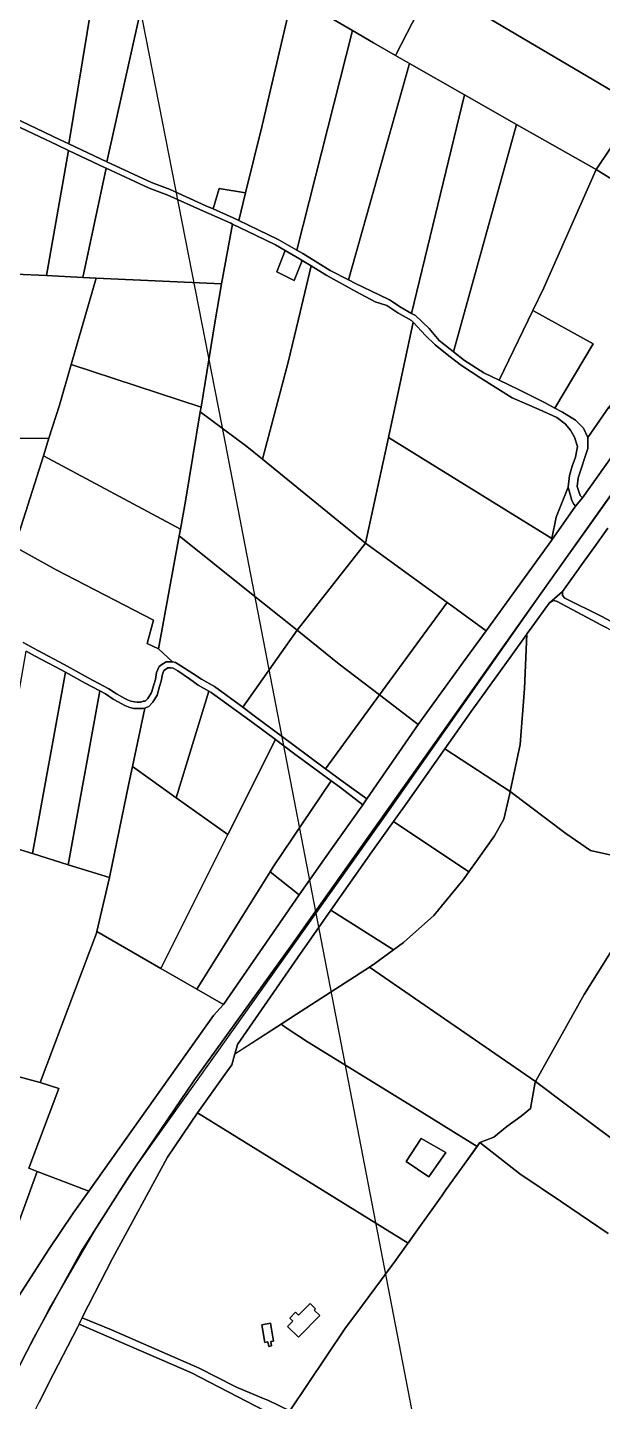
# Model space of a CAD drawing. Header units: metres. Extents: x 3 to 1027712, y 40 to 4430649.
# Drawn here: x 505261 to 505545, y 4408620 to 4409298 of the extents above; entities that cross this region are included whole.
import ezdxf

# ---------------------------------------------------------------- set-up
doc = ezdxf.new("R2010")
doc.units = ezdxf.units.M
doc.header["$MEASUREMENT"] = 0
doc.layers.add('A.ES.SDGC.CP.07003.cadastralparcel — CadastralParcel', color=1, linetype='Continuous')
doc.layers.add('Carreteras_5_km', color=2, linetype='Continuous', lineweight=30)
doc.layers.add('Lineas_electricas_5_km', color=1, linetype='Continuous', lineweight=30)

msp = doc.modelspace()

# ---------------------------------------------------------------- linework, layer by layer
at = {"layer": 'A.ES.SDGC.CP.07003.cadastralparcel — CadastralParcel', "color": 7, "linetype": 'Continuous', "flags": 128}
for points in [[(505421.66, 4409296.63), (505392.09, 4409313.9), (505395.02, 4409326.47), (505398.69, 4409342.16), (505405.64, 4409366), (505416.69, 4409403.93), (505423.66, 4409427.85), (505467.44, 4409384.91), (505475.66, 4409376.85), (505480.44, 4409372.16), (505484.98, 4409367.7), (505460.97, 4409319.44), (505456.85, 4409311.15), (505443.02, 4409284.32), (505432.09, 4409290.54), (505421.66, 4409296.63)], [(505562.82, 4409259.22), (505460.97, 4409319.44), (505484.98, 4409367.7), (505495.32, 4409357.56), (505506.35, 4409395.79), (505509.6, 4409407.04), (505515.76, 4409428.4), (505519.44, 4409429.95), (505523.32, 4409429.37), (505528.75, 4409425.49), (505533.49, 4409421), (505506.81, 4409346.31), (505519.5, 4409333.98), (505531.69, 4409322.15), (505549.57, 4409304.78), (505571.96, 4409283.04), (505575.96, 4409278.83), (505562.82, 4409259.22)], [(505233.61, 4409260.7), (505233.71, 4409261.13), (505236.03, 4409270.44), (505240.89, 4409289.93), (505246.29, 4409311.59), (505249.82, 4409325.77), (505295.27, 4409322.8), (505281.71, 4409240.75), (505277.4, 4409242.79), (505250.25, 4409255.66), (505243.43, 4409258.65), (505239.42, 4409259.88), (505235.03, 4409260.71), (505233.61, 4409260.7)], [(505322.59, 4409221.67), (505300.55, 4409231.83), (505320.33, 4409321.16), (505323.03, 4409326.55), (505354.78, 4409326.52), (505395.02, 4409326.47), (505392.09, 4409313.9), (505377.12, 4409249.86), (505368.9, 4409216.57), (505355.87, 4409218.78), (505352.98, 4409208.6), (505349.37, 4409210.19), (505331.74, 4409218.15), (505322.59, 4409221.67)], [(505300.55, 4409231.83), (505281.71, 4409240.75), (505295.27, 4409322.8), (505298.05, 4409322.62), (505320.33, 4409321.16), (505300.55, 4409231.83)], [(505449.86, 4409280.44), (505443.02, 4409284.32), (505456.85, 4409311.15), (505460.97, 4409319.44), (505562.82, 4409259.22), (505541.95, 4409228.07), (505502.75, 4409250.36), (505477.06, 4409264.97), (505449.86, 4409280.44)], [(505375.17, 4409198.3), (505365.55, 4409202.96), (505368.9, 4409216.57), (505377.12, 4409249.86), (505392.09, 4409313.9), (505421.66, 4409296.63), (505394.23, 4409188.24), (505385.06, 4409193.47), (505375.17, 4409198.3)], [(505397.15, 4409186.58), (505394.23, 4409188.24), (505421.66, 4409296.63), (505432.09, 4409290.54), (505443.02, 4409284.32), (505449.86, 4409280.44), (505419.68, 4409173.61), (505410.63, 4409178.26), (505397.15, 4409186.58)], [(505423.24, 4409171.78), (505419.68, 4409173.61), (505449.86, 4409280.44), (505477.06, 4409264.97), (505450.88, 4409157.03), (505445.67, 4409159.95), (505439.93, 4409163.66), (505434.82, 4409166.23), (505423.24, 4409171.78)], [(505599.49, 4409192.35), (505541.95, 4409228.07), (505562.82, 4409259.22), (505575.96, 4409278.83), (505590.34, 4409263.68), (505609.78, 4409243.68), (505611.1, 4409242.35), (505636.28, 4409216.78), (505599.49, 4409192.35)], [(505452.75, 4409155.98), (505450.88, 4409157.03), (505477.06, 4409264.97), (505502.75, 4409250.36), (505471.57, 4409138.08), (505469.98, 4409139.31), (505464.54, 4409143.74), (505459.65, 4409149.56), (505452.75, 4409155.98)], [(505255.46, 4409176.48), (505219.21, 4409178.28), (505221.79, 4409199.85), (505225.54, 4409231.14), (505232.79, 4409257.7), (505234.75, 4409257.71), (505238.7, 4409256.96), (505242.39, 4409255.83), (505249, 4409252.93), (505276.11, 4409240.08), (505281.51, 4409237.52), (505270.78, 4409175.71), (505255.46, 4409176.48)], [(505477.07, 4409133.86), (505471.57, 4409138.08), (505502.75, 4409250.36), (505541.95, 4409228.07), (505516.17, 4409169.7), (505510.79, 4409158.54), (505494.15, 4409124.07), (505486.62, 4409127.67), (505477.07, 4409133.86)], [(505288.63, 4409174.82), (505270.78, 4409175.71), (505281.51, 4409237.52), (505299.28, 4409229.11), (505300.17, 4409228.7), (505288.63, 4409174.82)], [(505295.21, 4409174.5), (505288.63, 4409174.82), (505300.17, 4409228.7), (505321.42, 4409218.91), (505330.58, 4409215.38), (505348.15, 4409207.45), (505361.64, 4409201.53), (505362.56, 4409201.08), (505357.01, 4409171.67), (505295.21, 4409174.5)], [(505540.52, 4409141.98), (505510.79, 4409158.54), (505516.17, 4409169.7), (505541.95, 4409228.07), (505599.49, 4409192.35), (505599.77, 4409190.6), (505579.93, 4409159.57), (505569.24, 4409142.84), (505564.14, 4409134.98), (505549.99, 4409113.18), (505548.3, 4409110.76), (505537.83, 4409095.74), (505535.79, 4409100.31), (505531.84, 4409104.36), (505525.34, 4409108.27), (505521.61, 4409110.31), (505540.52, 4409141.98)], [(505362.89, 4409204.25), (505352.98, 4409208.6), (505355.87, 4409218.78), (505368.9, 4409216.57), (505365.55, 4409202.96), (505362.89, 4409204.25)], [(505369.66, 4409091.33), (505346.61, 4409108.51), (505346.98, 4409110.79), (505353.84, 4409152.43), (505357.01, 4409171.67), (505362.56, 4409201.08), (505373.85, 4409195.6), (505383.66, 4409190.81), (505388.54, 4409188.03), (505384.45, 4409177.61), (505392.98, 4409173.32), (505396.9, 4409183.21), (505401.33, 4409180.47), (505395.07, 4409154.13), (505390.03, 4409132.93), (505377.3, 4409085.12), (505369.66, 4409091.33)], [(505396.9, 4409183.21), (505392.98, 4409173.32), (505384.45, 4409177.61), (505388.54, 4409188.03), (505395.62, 4409184), (505396.9, 4409183.21)], [(505230.82, 4409096.54), (505229.68, 4409096.66), (505255.46, 4409176.48), (505270.78, 4409175.71), (505288.63, 4409174.82), (505295.21, 4409174.5), (505282.86, 4409131.86), (505277.06, 4409111.82), (505271.87, 4409095.41), (505253.83, 4409095.36), (505230.82, 4409096.54)], [(505428.2, 4409043.58), (505377.3, 4409085.12), (505390.03, 4409132.93), (505395.07, 4409154.13), (505401.33, 4409180.47), (505409.12, 4409175.67), (505423.38, 4409167.84), (505432.92, 4409162.67), (505438.65, 4409160.91), (505444.12, 4409157.38), (505450.87, 4409153.59), (505451.67, 4409152.72), (505439.43, 4409095.79), (505428.2, 4409043.58)], [(505346.98, 4409110.79), (505282.86, 4409131.86), (505295.21, 4409174.5), (505357.01, 4409171.67), (505353.84, 4409152.43), (505346.98, 4409110.79)], [(505503.71, 4409119.49), (505494.15, 4409124.07), (505510.79, 4409158.54), (505540.52, 4409141.98), (505521.61, 4409110.31), (505516.82, 4409112.94), (505503.71, 4409119.49)], [(505520.04, 4409045.89), (505439.43, 4409095.79), (505451.67, 4409152.72), (505457.75, 4409146.12), (505462.47, 4409141.57), (505469.22, 4409136.13), (505475.46, 4409131.33), (505485.01, 4409125.14), (505500.55, 4409115.42), (505513.91, 4409109.62), (505522.55, 4409105.59), (505526.77, 4409102.56), (505529.32, 4409099.38), (505531.35, 4409095.97), (505532.76, 4409091.28), (505531.76, 4409086.07), (505530.12, 4409081.62), (505528.86, 4409077.04), (505528.11, 4409071.2), (505522.3, 4409056.44), (505520.04, 4409045.89)], [(505336.82, 4409050.56), (505269.15, 4409086.79), (505271.87, 4409095.41), (505277.06, 4409111.82), (505282.86, 4409131.86), (505346.98, 4409110.79), (505346.61, 4409108.51), (505339.34, 4409064.42), (505336.82, 4409050.56)], [(505370.22, 4409019.96), (505336.2, 4409047.15), (505336.82, 4409050.56), (505339.34, 4409064.42), (505346.61, 4409108.51), (505369.66, 4409091.33), (505377.3, 4409085.12), (505428.2, 4409043.58), (505394.39, 4409000.58), (505370.22, 4409019.96)], [(505535.27, 4409066.05), (505534.09, 4409067.15), (505532.68, 4409071.59), (505533.05, 4409075.91), (505534.57, 4409080.36), (505536.46, 4409085.96), (505537.85, 4409090.41), (505537.83, 4409095.74), (505548.3, 4409110.76), (505560.55, 4409101.76), (505535.27, 4409066.05)], [(505206.9, 4409006.55), (505200.9, 4409007.6), (505229.68, 4409096.66), (505230.82, 4409096.54), (505253.83, 4409095.36), (505271.87, 4409095.41), (505269.15, 4409086.79), (505258.13, 4409051.94), (505254.68, 4409042.04), (505240.65, 4409001.76), (505238.38, 4409002.14), (505234.08, 4409002.85), (505229.31, 4409003.21), (505222.76, 4409004.04), (505219.18, 4409004.52), (505206.9, 4409006.55)], [(505487.66, 4409000.37), (505471.28, 4409012.27), (505468.47, 4409014.31), (505437.23, 4409037.02), (505428.2, 4409043.58), (505439.43, 4409095.79), (505520.04, 4409045.89), (505519.99, 4409044.9), (505487.66, 4409000.37)], [(505275.48, 4409030.42), (505254.68, 4409042.04), (505258.13, 4409051.94), (505269.15, 4409086.79), (505336.82, 4409050.56), (505336.2, 4409047.15), (505326.05, 4408991.48), (505320.45, 4408994.13), (505323.47, 4409005.57), (505275.48, 4409030.42)], [(505519.99, 4409044.9), (505520.04, 4409045.89), (505522.3, 4409056.44), (505528.11, 4409071.2), (505529.91, 4409064.6), (505530.93, 4409062.82), (505531.87, 4409061.85), (505519.99, 4409044.9)], [(505332.92, 4408984.96), (505326.05, 4408991.48), (505336.2, 4409047.15), (505370.22, 4409019.96), (505394.39, 4409000.58), (505367.53, 4408962.58), (505353.66, 4408972.92), (505347.22, 4408976.49), (505342.93, 4408979.23), (505337.08, 4408983.04), (505334.34, 4408984.71), (505332.92, 4408984.96)], [(505415.19, 4408983.92), (505394.39, 4409000.58), (505428.2, 4409043.58), (505437.23, 4409037.02), (505468.47, 4409014.31), (505456.66, 4408998.17), (505435.09, 4408968.68), (505415.19, 4408983.92)], [(505454.17, 4408954.06), (505435.09, 4408968.68), (505456.66, 4408998.17), (505468.47, 4409014.31), (505471.28, 4409012.27), (505487.66, 4409000.37), (505476.58, 4408985.04), (505454.17, 4408954.06)], [(505509.48, 4409001.04), (505518.73, 4409013.94), (505520.72, 4409015.26), (505522.37, 4409015.01), (505539.96, 4409005.66), (505544.37, 4409003.31), (505547.33, 4409001.75), (505549.94, 4409000.38), (505597.75, 4408975.34), (505603.14, 4408972.41), (505558.66, 4408886.71), (505557.28, 4408887.73), (505550.15, 4408889.36), (505539.21, 4408891.87), (505527.1, 4408900.35), (505499.55, 4408921.03), (505504.48, 4408944.23), (505506.7, 4408971.93), (505507.76, 4408998.63), (505507.76, 4408998.84), (505509.48, 4409001.04)], [(505373.17, 4408958.37), (505367.53, 4408962.58), (505394.39, 4409000.58), (505415.19, 4408983.92), (505435.09, 4408968.68), (505408.41, 4408932.22), (505392.28, 4408944.21), (505373.17, 4408958.37)], [(505507.76, 4408998.63), (505506.7, 4408971.93), (505504.48, 4408944.23), (505499.55, 4408921.03), (505467.29, 4408942.01), (505480.36, 4408960.57), (505499.85, 4408987.59), (505507.76, 4408998.63)], [(505263.8, 4408890.34), (505244.14, 4408896.41), (505260.66, 4408990.28), (505265.08, 4408987.9), (505277.95, 4408981.12), (505280.06, 4408979.95), (505263.8, 4408890.34)], [(505281.48, 4408884.87), (505263.8, 4408890.34), (505280.06, 4408979.95), (505289.86, 4408974.57), (505297, 4408970.71), (505281.48, 4408884.87)], [(505334.75, 4408917.97), (505313.1, 4408933.39), (505319.18, 4408962.2), (505319.54, 4408962.25), (505321.29, 4408963.04), (505323.11, 4408965.08), (505325.31, 4408968.59), (505326.48, 4408972.77), (505327.37, 4408975.55), (505327.94, 4408978.99), (505328.69, 4408980.78), (505329.38, 4408981.3), (505330.58, 4408982.07), (505332.05, 4408982.07), (505333.26, 4408981.86), (505335.48, 4408980.51), (505341.3, 4408976.71), (505345.57, 4408973.59), (505350.84, 4408970.52), (505334.75, 4408917.97)], [(505301.78, 4408878.59), (505281.48, 4408884.87), (505297, 4408970.71), (505299.89, 4408969.15), (505303.69, 4408966.66), (505307.85, 4408964.33), (505309.41, 4408963.48), (505311.76, 4408962.48), (505313.84, 4408962.03), (505315.59, 4408961.92), (505318.01, 4408962.03), (505319.18, 4408962.2), (505313.1, 4408933.39), (505311.33, 4408924.99), (505301.78, 4408878.59)], [(505360.28, 4408899.77), (505334.75, 4408917.97), (505350.84, 4408970.52), (505351.94, 4408969.87), (505372.93, 4408954.69), (505383.73, 4408946.61), (505360.28, 4408899.77)], [(505428.8, 4408917.36), (505417.11, 4408925.76), (505408.41, 4408932.22), (505435.09, 4408968.68), (505454.17, 4408954.06), (505428.8, 4408917.36)], [(505344.91, 4408823.41), (505327.17, 4408833.63), (505360.28, 4408899.77), (505383.73, 4408946.61), (505392.54, 4408940.02), (505411.25, 4408926.33), (505382.64, 4408883.84), (505381.08, 4408881.35), (505344.91, 4408823.41)], [(505467.29, 4408942.01), (505499.55, 4408921.03), (505499.33, 4408919.96), (505496.43, 4408907.37), (505491.87, 4408899.11), (505482.87, 4408886.63), (505479.2, 4408881.42), (505442.04, 4408906.26), (505449.03, 4408916.05), (505467.29, 4408942.01)], [(505327.17, 4408833.63), (505295.56, 4408851.84), (505301.78, 4408878.59), (505311.33, 4408924.99), (505313.1, 4408933.39), (505334.75, 4408917.97), (505360.28, 4408899.77), (505327.17, 4408833.63)], [(505395.49, 4408869.97), (505381.08, 4408881.35), (505382.64, 4408883.84), (505411.25, 4408926.33), (505415.32, 4408923.35), (505426.84, 4408914.49), (505411.12, 4408892.19), (505395.49, 4408869.97)], [(505512.07, 4408777.78), (505430.14, 4408834.37), (505432.75, 4408836.06), (505442.01, 4408842.92), (505446.85, 4408846.52), (505461.83, 4408859.77), (505476.41, 4408877.47), (505479.2, 4408881.42), (505482.87, 4408886.63), (505491.87, 4408899.11), (505496.43, 4408907.37), (505499.33, 4408919.96), (505499.55, 4408921.03), (505527.1, 4408900.35), (505539.21, 4408891.87), (505550.15, 4408889.36), (505557.28, 4408887.73), (505558.66, 4408886.71), (505568.62, 4408879.38), (505571.21, 4408877.23), (505562.81, 4408863.61), (505536.07, 4408820.72), (505512.07, 4408777.78)], [(505442.04, 4408906.26), (505479.2, 4408881.42), (505476.41, 4408877.47), (505461.83, 4408859.77), (505446.85, 4408846.52), (505442.01, 4408842.92), (505411.03, 4408862.36), (505431.35, 4408891.28), (505442.04, 4408906.26)], [(505240.33, 4408784.68), (505209.67, 4408793.02), (505227.29, 4408901.62), (505244.14, 4408896.41), (505263.8, 4408890.34), (505281.48, 4408884.87), (505301.78, 4408878.59), (505295.56, 4408851.84), (505295.36, 4408851.01), (505267.57, 4408777.35), (505242.88, 4408783.99), (505240.33, 4408784.68)], [(505358.11, 4408815.81), (505344.91, 4408823.41), (505381.08, 4408881.35), (505395.49, 4408869.97), (505358.11, 4408815.81)], [(505363.61, 4408791.42), (505364.92, 4408796.12), (505394.61, 4408838.97), (505411.03, 4408862.36), (505442.01, 4408842.92), (505432.75, 4408836.06), (505430.14, 4408834.37), (505394.02, 4408811.05), (505363.61, 4408791.42)], [(505291.67, 4408723.7), (505276.97, 4408729.23), (505266.08, 4408733.43), (505264.53, 4408734.03), (505261.99, 4408735.01), (505276.79, 4408774.43), (505267.57, 4408777.35), (505295.36, 4408851.01), (505295.56, 4408851.84), (505327.17, 4408833.63), (505344.91, 4408823.41), (505358.11, 4408815.81), (505353.08, 4408810.39), (505291.67, 4408723.7)], [(505394.02, 4408811.05), (505430.14, 4408834.37), (505512.07, 4408777.78), (505511.89, 4408777.46), (505509.63, 4408764.5), (505504.93, 4408760.67), (505497.95, 4408755.57), (505491.47, 4408750.34), (505484.61, 4408747.78), (505483.22, 4408745.83), (505453.75, 4408764), (505399.52, 4408797.45), (505389.04, 4408804.3), (505386.55, 4408806.23), (505394.02, 4408811.05)], [(505358.76, 4408781.3), (505362.12, 4408786.05), (505362.16, 4408786.12), (505363.7, 4408791.48), (505386.55, 4408806.23), (505389.04, 4408804.3), (505399.52, 4408797.45), (505453.75, 4408764), (505483.22, 4408745.83), (505475.59, 4408735.14), (505467.86, 4408724.31), (505465.85, 4408721.49), (505452.23, 4408702.4), (505449.15, 4408698.07), (505345.27, 4408762.34), (505358.76, 4408781.3)], [(505217.67, 4408684.19), (505209.8, 4408686.61), (505240.33, 4408784.68), (505242.88, 4408783.99), (505267.57, 4408777.35), (505276.79, 4408774.43), (505261.99, 4408735.01), (505264.53, 4408734.03), (505266.08, 4408733.43), (505245.1, 4408675.86), (505232.89, 4408679.51), (505232.45, 4408679.64), (505228.15, 4408680.96), (505232.29, 4408695.52), (505221.72, 4408699.42), (505217.67, 4408684.19)], [(505449.15, 4408698.07), (505448.9, 4408697.72), (505442.65, 4408688.96), (505426.11, 4408666.74), (505417.92, 4408655.73), (505390.85, 4408615.26), (505379.97, 4408620.46), (505378.07, 4408621.26), (505364.44, 4408627.01), (505363.48, 4408627.46), (505345.99, 4408636.37), (505302.76, 4408655.18), (505288.29, 4408661.22), (505288.52, 4408661.7), (505303.3, 4408690.49), (505330.44, 4408740.45), (505345.27, 4408762.34), (505449.15, 4408698.07)], [(505448.28, 4408738.35), (505455.64, 4408749.68), (505467.75, 4408742.84), (505459.37, 4408730.74), (505448.28, 4408738.35)], [(505448.28, 4408738.35), (505459.37, 4408730.74), (505467.75, 4408742.84), (505455.64, 4408749.68), (505448.28, 4408738.35)], [(505257.27, 4408672.23), (505245.1, 4408675.86), (505266.08, 4408733.43), (505276.97, 4408729.23), (505291.67, 4408723.7), (505283.8, 4408712.87), (505271.76, 4408694.81), (505257.27, 4408672.23)], [(505392.27, 4408659.6), (505390.77, 4408661.08), (505393.64, 4408664), (505395.15, 4408662.53), (505400.82, 4408668.31), (505403.53, 4408665.65), (505402.83, 4408664.93), (505405.54, 4408662.27), (505395.1, 4408651.64), (505389.68, 4408656.97), (505392.27, 4408659.6)], [(505392.27, 4408659.6), (505389.68, 4408656.97), (505395.1, 4408651.64), (505405.54, 4408662.27), (505402.83, 4408664.93), (505403.53, 4408665.65), (505400.82, 4408668.31), (505395.15, 4408662.53), (505393.64, 4408664), (505390.77, 4408661.08), (505392.27, 4408659.6)], [(505285.97, 4408656.49), (505286.76, 4408658.11), (505342.32, 4408634.03), (505378.42, 4408615.25), (505388.99, 4408611.19), (505388.78, 4408610.36), (505337.46, 4408509.68), (505312.96, 4408461.62), (505212.03, 4408506.44), (505214.62, 4408515.23), (505234.39, 4408551.69), (505251.02, 4408587.27), (505267.12, 4408619.56), (505274.15, 4408633.52), (505285.97, 4408656.49)], [(505376.95, 4408657.78), (505381.33, 4408658.51), (505382.79, 4408649.72), (505381.36, 4408649.48), (505381.72, 4408647.31), (505380.39, 4408647.09), (505380.02, 4408649.26), (505378.4, 4408648.99), (505376.95, 4408657.78)], [(505376.95, 4408657.78), (505378.4, 4408648.99), (505380.02, 4408649.26), (505380.39, 4408647.09), (505381.72, 4408647.31), (505381.36, 4408649.48), (505382.79, 4408649.72), (505381.33, 4408658.51), (505376.95, 4408657.78)]]:
    msp.add_lwpolyline(points, close=True, dxfattribs=at)
for points in [[(505731.32, 4409298.84), (505728.68, 4409296.41), (505725.55, 4409293.22), (505710.11, 4409277.55), (505701.65, 4409268.96), (505668.82, 4409230.62), (505656.28, 4409215.97), (505617.87, 4409164), (505478.67, 4408967.89), (505391.33, 4408844.61), (505343.42, 4408778.23), (505311.14, 4408730.55), (505287.68, 4408693.64), (505264.39, 4408651.38), (505243.17, 4408610.12), (505226.8, 4408571.08), (505215.58, 4408544.07), (505185.27, 4408460.77), (505156.7, 4408379.25), (505105.82, 4408236.73)], [(505105.82, 4408236.73), (505156.7, 4408379.25), (505185.27, 4408460.77), (505215.58, 4408544.07), (505226.8, 4408571.08), (505243.17, 4408610.12), (505264.39, 4408651.38), (505287.68, 4408693.64), (505311.14, 4408730.55), (505343.42, 4408778.23), (505391.33, 4408844.61), (505478.67, 4408967.89), (505617.87, 4409164), (505656.28, 4409215.97), (505668.82, 4409230.62), (505701.65, 4409268.96), (505710.11, 4409277.55), (505725.55, 4409293.22), (505728.68, 4409296.41), (505731.32, 4409298.84)], [(505250.25, 4409255.66), (505277.4, 4409242.79), (505281.71, 4409240.75), (505300.55, 4409231.83), (505322.59, 4409221.67), (505331.74, 4409218.15), (505349.37, 4409210.19), (505352.98, 4409208.6), (505362.89, 4409204.25), (505365.55, 4409202.96), (505375.17, 4409198.3), (505385.06, 4409193.47), (505394.23, 4409188.24), (505397.15, 4409186.58), (505410.63, 4409178.26), (505419.68, 4409173.61), (505423.24, 4409171.78), (505434.82, 4409166.23), (505439.93, 4409163.66), (505445.67, 4409159.95), (505450.88, 4409157.03), (505452.75, 4409155.98), (505459.65, 4409149.56), (505464.54, 4409143.74), (505469.98, 4409139.31), (505471.57, 4409138.08), (505477.07, 4409133.86), (505486.62, 4409127.67), (505494.15, 4409124.07), (505503.71, 4409119.49), (505516.82, 4409112.94), (505521.61, 4409110.31), (505525.34, 4409108.27), (505531.84, 4409104.36), (505535.79, 4409100.31), (505537.83, 4409095.74), (505537.85, 4409090.41), (505536.46, 4409085.96), (505534.57, 4409080.36), (505533.05, 4409075.91), (505532.68, 4409071.59), (505534.09, 4409067.15), (505535.27, 4409066.05), (505531.87, 4409061.85), (505531.87, 4409061.85), (505530.93, 4409062.82), (505529.91, 4409064.6), (505528.11, 4409071.2), (505528.86, 4409077.04), (505530.12, 4409081.62), (505531.76, 4409086.07), (505532.76, 4409091.28), (505531.35, 4409095.97), (505529.32, 4409099.38), (505526.77, 4409102.56), (505522.55, 4409105.59), (505513.91, 4409109.62), (505500.55, 4409115.42), (505485.01, 4409125.14), (505475.46, 4409131.33), (505469.22, 4409136.13), (505462.47, 4409141.57), (505457.75, 4409146.12), (505451.67, 4409152.72), (505450.87, 4409153.59), (505444.12, 4409157.38), (505438.65, 4409160.91), (505432.92, 4409162.67), (505423.38, 4409167.84), (505409.12, 4409175.67), (505401.33, 4409180.47), (505396.9, 4409183.21), (505395.62, 4409184), (505388.54, 4409188.03), (505383.66, 4409190.81), (505373.85, 4409195.6), (505362.56, 4409201.08), (505361.64, 4409201.53), (505348.15, 4409207.45), (505330.58, 4409215.38), (505321.42, 4409218.91), (505300.17, 4409228.7), (505299.28, 4409229.11), (505281.51, 4409237.52), (505276.11, 4409240.08), (505249, 4409252.93)], [(505257.27, 4408672.23), (505271.76, 4408694.81), (505283.8, 4408712.87), (505291.67, 4408723.7), (505353.08, 4408810.39), (505358.11, 4408815.81), (505395.49, 4408869.97), (505411.12, 4408892.19), (505426.84, 4408914.49), (505428.8, 4408917.36), (505454.17, 4408954.06), (505476.58, 4408985.04), (505487.66, 4409000.37), (505519.99, 4409044.9), (505531.87, 4409061.85), (505535.27, 4409066.05), (505560.55, 4409101.76)], [(505547.7, 4409050.98), (505541.29, 4409042.02), (505536.05, 4409034.7), (505530.81, 4409027.38), (505525.31, 4409019.69), (505518.73, 4409013.94), (505509.48, 4409001.04), (505507.76, 4408998.84), (505507.76, 4408998.63), (505499.85, 4408987.59), (505480.36, 4408960.57), (505467.29, 4408942.01), (505449.03, 4408916.05), (505442.04, 4408906.26), (505431.35, 4408891.28), (505411.03, 4408862.36), (505394.61, 4408838.97), (505364.92, 4408796.12), (505363.61, 4408791.42), (505363.7, 4408791.48), (505362.16, 4408786.12), (505362.12, 4408786.05), (505358.76, 4408781.3), (505345.27, 4408762.34), (505330.44, 4408740.45), (505303.3, 4408690.49), (505288.52, 4408661.7), (505285.97, 4408656.49), (505274.15, 4408633.52), (505267.12, 4408619.56)], [(505566.67, 4408995.79), (505544.77, 4409007.33), (505526.56, 4409016.42), (505525.41, 4409017.82), (505525.36, 4409018.79), (505525.31, 4409019.69), (505530.81, 4409027.38), (505536.05, 4409034.7), (505541.29, 4409042.02), (505547.7, 4409050.98)], [(505254.68, 4409042.04), (505275.48, 4409030.42), (505323.47, 4409005.57), (505320.45, 4408994.13), (505326.05, 4408991.48), (505332.92, 4408984.96), (505332.31, 4408985.07), (505329.69, 4408985.07), (505327.66, 4408983.76), (505326.23, 4408982.69), (505325.04, 4408979.83), (505324.44, 4408976.25), (505323.61, 4408973.63), (505322.54, 4408969.82), (505320.75, 4408966.96), (505319.44, 4408965.65), (505318.48, 4408965.53), (505317.29, 4408965.17), (505315.5, 4408965.17), (505314.19, 4408965.29), (505312.4, 4408965.65), (505310.61, 4408966.24), (505309.3, 4408966.96), (505305.25, 4408969.22), (505301.43, 4408971.72), (505291.3, 4408977.21), (505279.37, 4408983.76), (505266.49, 4408990.55), (505259.12, 4408994.51)], [(505547.33, 4409001.75), (505544.37, 4409003.31), (505539.96, 4409005.66), (505522.37, 4409015.01), (505520.72, 4409015.26), (505518.73, 4409013.94), (505518.73, 4409013.94), (505525.31, 4409019.69), (505525.41, 4409017.82), (505526.56, 4409016.42), (505544.77, 4409007.33), (505566.67, 4408995.79)], [(505259.12, 4408994.51), (505266.49, 4408990.55), (505279.37, 4408983.76), (505291.3, 4408977.21), (505301.43, 4408971.72), (505305.25, 4408969.22), (505309.3, 4408966.96), (505310.61, 4408966.24), (505312.4, 4408965.65), (505314.19, 4408965.29), (505315.5, 4408965.17), (505317.29, 4408965.17), (505318.48, 4408965.53), (505319.44, 4408965.65), (505320.75, 4408966.96), (505322.54, 4408969.82), (505323.61, 4408973.63), (505324.44, 4408976.25), (505325.04, 4408979.83), (505326.23, 4408982.69), (505327.66, 4408983.76), (505329.69, 4408985.07), (505332.31, 4408985.07), (505332.92, 4408984.96), (505334.34, 4408984.71), (505337.08, 4408983.04), (505342.93, 4408979.23), (505347.22, 4408976.49), (505353.66, 4408972.92), (505367.53, 4408962.58), (505373.17, 4408958.37), (505392.28, 4408944.21), (505408.41, 4408932.22), (505417.11, 4408925.76), (505428.8, 4408917.36), (505426.84, 4408914.49), (505426.84, 4408914.49), (505415.32, 4408923.35), (505411.25, 4408926.33), (505392.54, 4408940.02), (505383.73, 4408946.61), (505372.93, 4408954.69), (505351.94, 4408969.87), (505350.84, 4408970.52), (505345.57, 4408973.59), (505341.3, 4408976.71), (505335.48, 4408980.51), (505333.26, 4408981.86), (505332.05, 4408982.07), (505330.58, 4408982.07), (505329.38, 4408981.3), (505328.69, 4408980.78), (505327.94, 4408978.99), (505327.37, 4408975.55), (505326.48, 4408972.77), (505325.31, 4408968.59), (505323.11, 4408965.08), (505321.29, 4408963.04), (505319.54, 4408962.25), (505319.18, 4408962.2), (505318.01, 4408962.03), (505315.59, 4408961.92), (505313.84, 4408962.03), (505311.76, 4408962.48), (505309.41, 4408963.48), (505307.85, 4408964.33), (505303.69, 4408966.66), (505299.89, 4408969.15), (505297, 4408970.71), (505289.86, 4408974.57), (505280.06, 4408979.95), (505277.95, 4408981.12), (505265.08, 4408987.9), (505260.66, 4408990.28)], [(505551.39, 4408748.35), (505528.07, 4408765.82), (505528.07, 4408765.82), (505512.07, 4408777.78), (505536.07, 4408820.72), (505562.81, 4408863.61)], [(505547.94, 4408702.86), (505524.85, 4408718.44), (505504.24, 4408732.34), (505504.24, 4408732.34), (505484.61, 4408747.78), (505491.47, 4408750.34), (505497.95, 4408755.57), (505504.93, 4408760.67), (505509.63, 4408764.5), (505511.89, 4408777.46), (505512.07, 4408777.78), (505528.07, 4408765.82), (505551.39, 4408748.35)], [(505390.85, 4408615.26), (505417.92, 4408655.73), (505426.11, 4408666.74), (505442.65, 4408688.96), (505448.9, 4408697.72), (505452.23, 4408702.4), (505465.85, 4408721.49), (505467.86, 4408724.31), (505475.59, 4408735.14), (505484.61, 4408747.78), (505504.24, 4408732.34), (505524.85, 4408718.44), (505547.94, 4408702.86)], [(505378.42, 4408615.25), (505342.32, 4408634.03), (505286.76, 4408658.11), (505288.29, 4408661.22), (505302.76, 4408655.18), (505345.99, 4408636.37), (505363.48, 4408627.46), (505364.44, 4408627.01), (505378.07, 4408621.26), (505379.97, 4408620.46), (505390.85, 4408615.26)]]:
    msp.add_lwpolyline(points, dxfattribs=at)
at = {"layer": 'Carreteras_5_km'}
for p, q in [((505541.44, 4409056.15, 24.15), (505578.39, 4409108.02, 23.89)), ((505541.44, 4409056.15, 24.15), (505578.39, 4409108.02, 23.89)), ((505516.78, 4409021.59, 24.13), (505541.44, 4409056.15, 24.15)), ((505516.78, 4409021.59, 24.13), (505541.44, 4409056.15, 24.15)), ((505437.67, 4408908.61, 23.54), (505516.78, 4409021.59, 24.13)), ((505437.67, 4408908.61, 23.54), (505516.78, 4409021.59, 24.13)), ((505354.95, 4408792.21, 23.42), (505437.67, 4408908.61, 23.54)), ((505354.95, 4408792.21, 23.42), (505437.67, 4408908.61, 23.54))]:
    msp.add_line(p, q, dxfattribs=at)
for points in [[(505272.06, 4408665.47, 22.85), (505296.63, 4408707.9, 23.21), (505315.36, 4408736.49, 23.37), (505354.95, 4408792.21, 23.42)], [(505272.06, 4408665.47, 22.85), (505296.63, 4408707.9, 23.21), (505315.36, 4408736.49, 23.37), (505354.95, 4408792.21, 23.42)], [(505223.79, 4408564.92, 21.47), (505250.24, 4408623.95, 22.37), (505272.06, 4408665.47, 22.85)], [(505223.79, 4408564.92, 21.47), (505250.24, 4408623.95, 22.37), (505272.06, 4408665.47, 22.85)]]:
    msp.add_polyline3d(points, dxfattribs=at)
at = {"layer": 'Lineas_electricas_5_km'}
msp.add_polyline3d([(505073.28, 4411160.42, 21.26), (505031.29, 4410950.06, 27.3), (505092.85, 4410729.57, 25.2), (505134.13, 4410434.75, 25.1), (505172.63, 4410154.33, 23.2), (505220.53, 4409805.15, 31.6), (505288.63, 4409451.66, 19.9), (505357.07, 4409102.4, 20.6), (505457.12, 4408583.62, 24.5), (505355.14, 4408398.32, 21.4), (505258.67, 4408221.93, 18.5), (505164.85, 4408050.63, 16.1), (505055.62, 4407851.08, 15.3), (504951.31, 4407660.44, 14.1), (504853.62, 4407481.97, 13), (504742.72, 4407279.48, 11), (504649.49, 4407109.09, 9.3), (504437.91, 4406722.48, 6.9), (504340.16, 4406545.51, 5.7), (504167.87, 4406398.16, 4.8), (504018.54, 4406271.76, 5.4), (503869.16, 4406145.41, 4.96)], dxfattribs=at)

doc.saveas('drawing.dxf')
